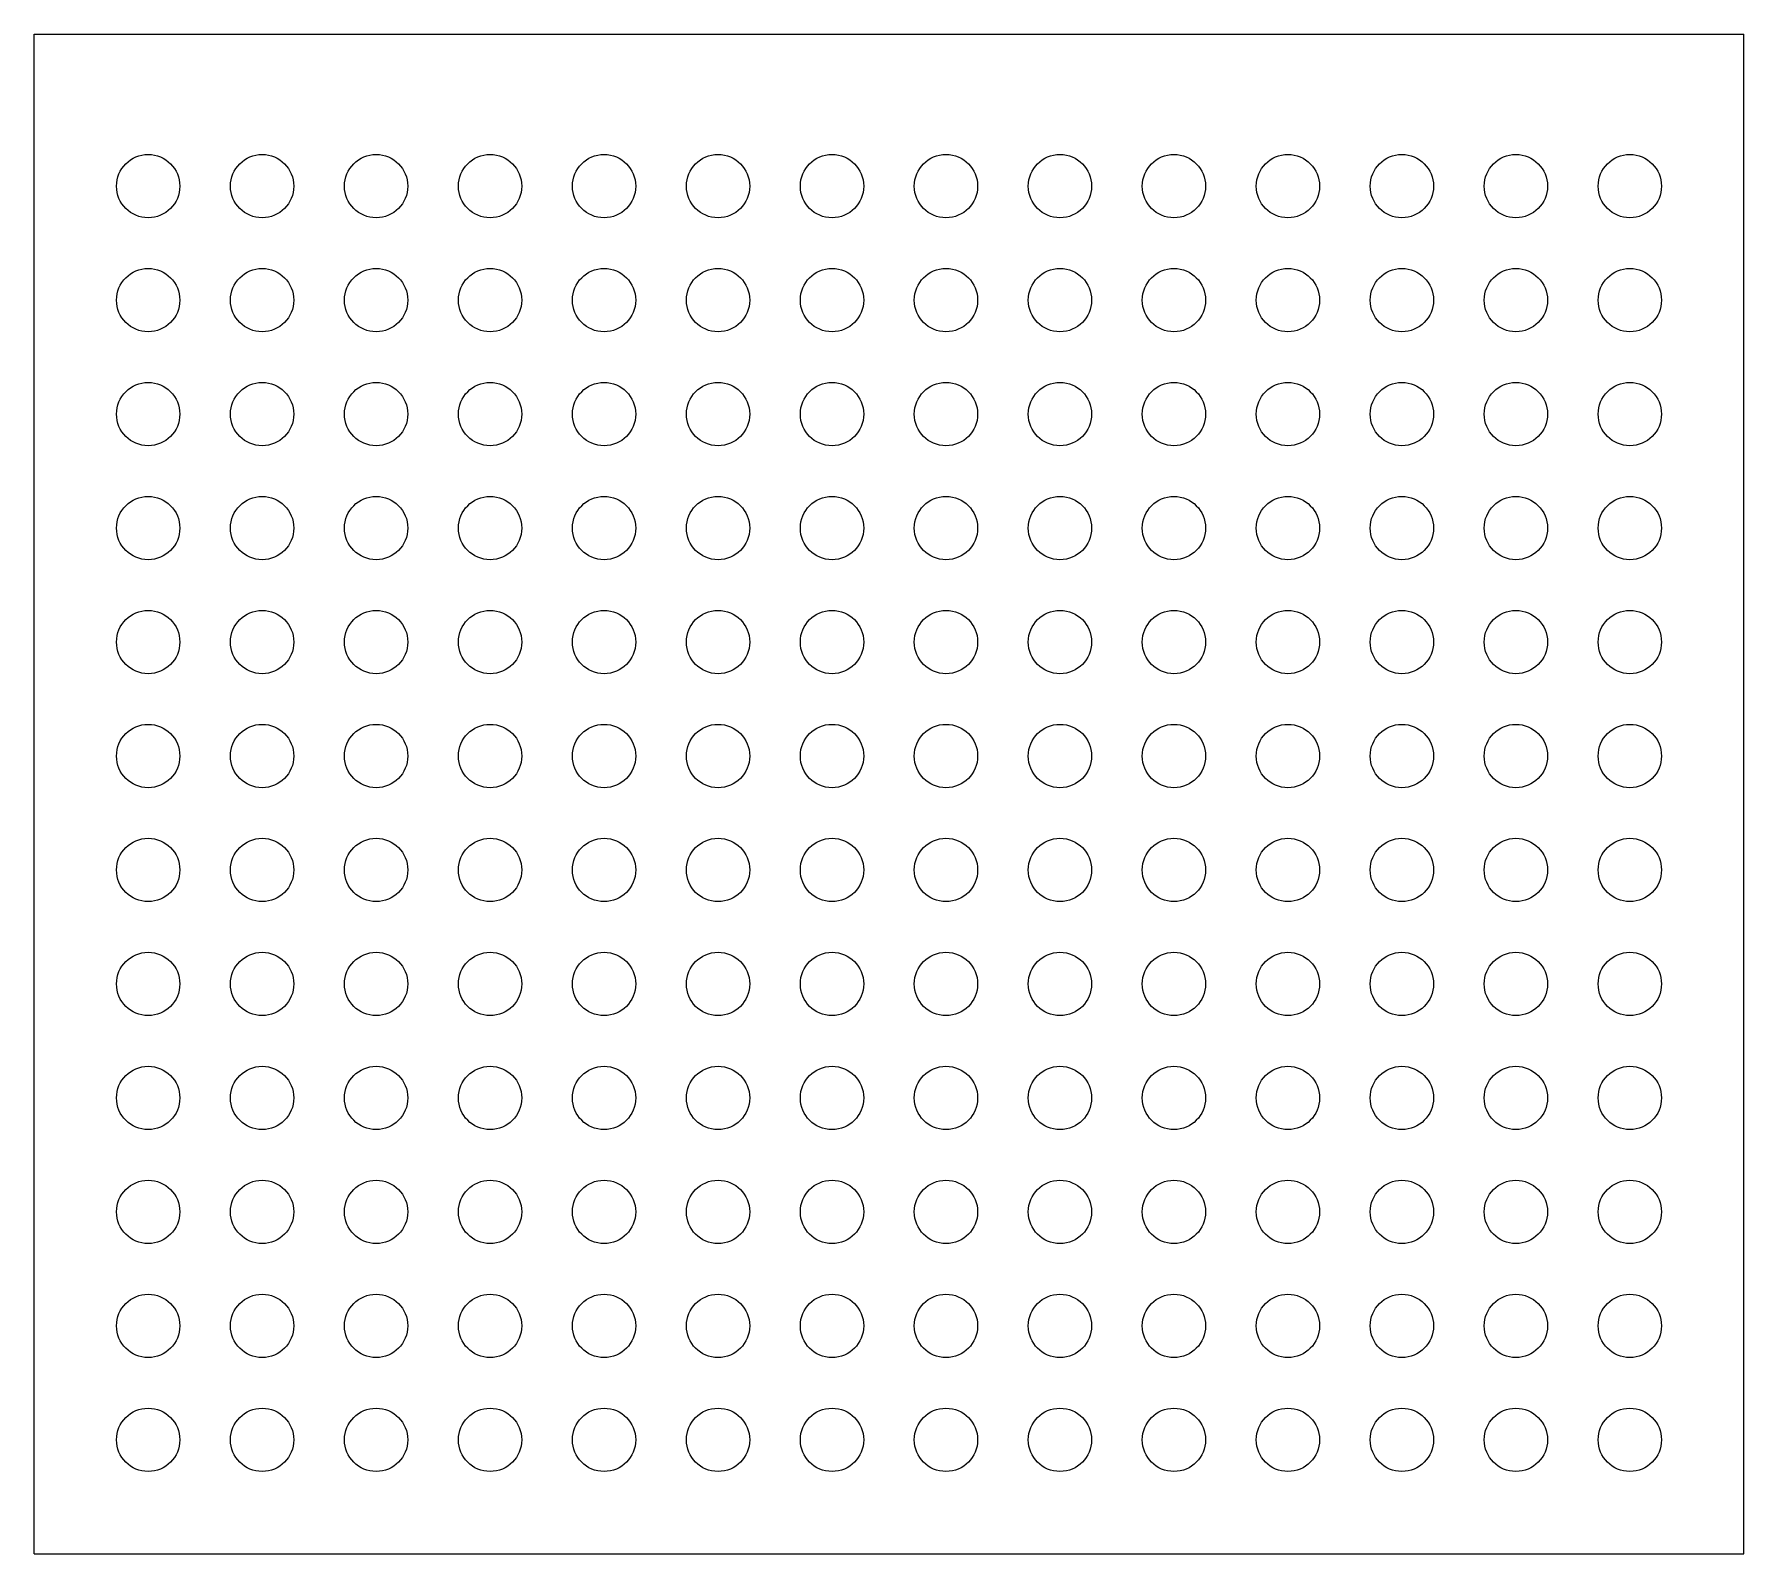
# Model space of a CAD drawing. Header units: millimetres. Extents: x 0 to 135, y 0 to 120.
import ezdxf

# ---------------------------------------------------------------- set-up
doc = ezdxf.new("R2010")
doc.units = ezdxf.units.MM
doc.layers.add('Part', color=7, linetype='CONTINUOUS')

msp = doc.modelspace()

# ---------------------------------------------------------------- linework, layer by layer
at = {"layer": 'Part'}
for p, q in [((0, 0, 3), (0, 120, 3)), ((0, 120), (0, 120, 3)), ((0, 0), (0, 120)), ((0, 0, 3), (0, 120, 3)), ((0, 120, 3), (135, 120, 3)), ((0, 120), (135, 120)), ((0, 120, 3), (135, 120, 3)), ((0, 120), (0, 120, 3)), ((0, 0), (0, 120)), ((0, 120), (135, 120)), ((135, 0, 3), (135, 120, 3)), ((135, 120), (135, 120, 3)), ((135, 0), (135, 120)), ((135, 0, 3), (135, 120, 3)), ((135, 120), (135, 120, 3)), ((135, 0), (135, 120)), ((11.5, 108), (11.5, 108, 3)), ((11.5, 108), (11.5, 108, 3)), ((20.5, 108), (20.5, 108, 3)), ((20.5, 108), (20.5, 108, 3)), ((29.5, 108), (29.5, 108, 3)), ((29.5, 108), (29.5, 108, 3)), ((38.5, 108), (38.5, 108, 3)), ((38.5, 108), (38.5, 108, 3)), ((47.5, 108), (47.5, 108, 3)), ((47.5, 108), (47.5, 108, 3)), ((56.5, 108), (56.5, 108, 3)), ((56.5, 108), (56.5, 108, 3)), ((65.5, 108), (65.5, 108, 3)), ((65.5, 108), (65.5, 108, 3)), ((74.5, 108), (74.5, 108, 3)), ((74.5, 108), (74.5, 108, 3)), ((83.5, 108), (83.5, 108, 3)), ((83.5, 108), (83.5, 108, 3)), ((92.5, 108), (92.5, 108, 3)), ((92.5, 108), (92.5, 108, 3)), ((101.5, 108), (101.5, 108, 3)), ((101.5, 108), (101.5, 108, 3)), ((110.5, 108), (110.5, 108, 3)), ((110.5, 108), (110.5, 108, 3)), ((119.5, 108), (119.5, 108, 3)), ((119.5, 108), (119.5, 108, 3)), ((128.5, 108), (128.5, 108, 3)), ((128.5, 108), (128.5, 108, 3)), ((11.5, 99), (11.5, 99, 3)), ((11.5, 99), (11.5, 99, 3)), ((20.5, 99), (20.5, 99, 3)), ((20.5, 99), (20.5, 99, 3)), ((29.5, 99), (29.5, 99, 3)), ((29.5, 99), (29.5, 99, 3)), ((38.5, 99), (38.5, 99, 3)), ((38.5, 99), (38.5, 99, 3)), ((47.5, 99), (47.5, 99, 3)), ((47.5, 99), (47.5, 99, 3)), ((56.5, 99), (56.5, 99, 3)), ((56.5, 99), (56.5, 99, 3)), ((65.5, 99), (65.5, 99, 3)), ((65.5, 99), (65.5, 99, 3)), ((74.5, 99), (74.5, 99, 3)), ((74.5, 99), (74.5, 99, 3)), ((83.5, 99), (83.5, 99, 3)), ((83.5, 99), (83.5, 99, 3)), ((92.5, 99), (92.5, 99, 3)), ((92.5, 99), (92.5, 99, 3)), ((101.5, 99), (101.5, 99, 3)), ((101.5, 99), (101.5, 99, 3)), ((110.5, 99), (110.5, 99, 3)), ((110.5, 99), (110.5, 99, 3)), ((119.5, 99), (119.5, 99, 3)), ((119.5, 99), (119.5, 99, 3)), ((128.5, 99), (128.5, 99, 3)), ((128.5, 99), (128.5, 99, 3)), ((11.5, 90), (11.5, 90, 3)), ((11.5, 90), (11.5, 90, 3)), ((20.5, 90), (20.5, 90, 3)), ((20.5, 90), (20.5, 90, 3)), ((29.5, 90), (29.5, 90, 3)), ((29.5, 90), (29.5, 90, 3)), ((38.5, 90), (38.5, 90, 3)), ((38.5, 90), (38.5, 90, 3)), ((47.5, 90), (47.5, 90, 3)), ((47.5, 90), (47.5, 90, 3)), ((56.5, 90), (56.5, 90, 3)), ((56.5, 90), (56.5, 90, 3)), ((65.5, 90), (65.5, 90, 3)), ((65.5, 90), (65.5, 90, 3)), ((74.5, 90), (74.5, 90, 3)), ((74.5, 90), (74.5, 90, 3)), ((83.5, 90), (83.5, 90, 3)), ((83.5, 90), (83.5, 90, 3)), ((92.5, 90), (92.5, 90, 3)), ((92.5, 90), (92.5, 90, 3)), ((101.5, 90), (101.5, 90, 3)), ((101.5, 90), (101.5, 90, 3)), ((110.5, 90), (110.5, 90, 3)), ((110.5, 90), (110.5, 90, 3)), ((119.5, 90), (119.5, 90, 3)), ((119.5, 90), (119.5, 90, 3)), ((128.5, 90), (128.5, 90, 3)), ((128.5, 90), (128.5, 90, 3)), ((11.5, 81), (11.5, 81, 3)), ((11.5, 81), (11.5, 81, 3)), ((20.5, 81), (20.5, 81, 3)), ((20.5, 81), (20.5, 81, 3)), ((29.5, 81), (29.5, 81, 3)), ((29.5, 81), (29.5, 81, 3)), ((38.5, 81), (38.5, 81, 3)), ((38.5, 81), (38.5, 81, 3)), ((47.5, 81), (47.5, 81, 3)), ((47.5, 81), (47.5, 81, 3)), ((56.5, 81), (56.5, 81, 3)), ((56.5, 81), (56.5, 81, 3)), ((65.5, 81), (65.5, 81, 3)), ((65.5, 81), (65.5, 81, 3)), ((74.5, 81), (74.5, 81, 3)), ((74.5, 81), (74.5, 81, 3)), ((83.5, 81), (83.5, 81, 3)), ((83.5, 81), (83.5, 81, 3)), ((92.5, 81), (92.5, 81, 3)), ((92.5, 81), (92.5, 81, 3)), ((101.5, 81), (101.5, 81, 3)), ((101.5, 81), (101.5, 81, 3)), ((110.5, 81), (110.5, 81, 3)), ((110.5, 81), (110.5, 81, 3)), ((119.5, 81), (119.5, 81, 3)), ((119.5, 81), (119.5, 81, 3)), ((128.5, 81), (128.5, 81, 3)), ((128.5, 81), (128.5, 81, 3)), ((11.5, 72), (11.5, 72, 3)), ((11.5, 72), (11.5, 72, 3)), ((20.5, 72), (20.5, 72, 3)), ((20.5, 72), (20.5, 72, 3)), ((29.5, 72), (29.5, 72, 3)), ((29.5, 72), (29.5, 72, 3)), ((38.5, 72), (38.5, 72, 3)), ((38.5, 72), (38.5, 72, 3)), ((47.5, 72), (47.5, 72, 3)), ((47.5, 72), (47.5, 72, 3)), ((56.5, 72), (56.5, 72, 3)), ((56.5, 72), (56.5, 72, 3)), ((65.5, 72), (65.5, 72, 3)), ((65.5, 72), (65.5, 72, 3)), ((74.5, 72), (74.5, 72, 3)), ((74.5, 72), (74.5, 72, 3)), ((83.5, 72), (83.5, 72, 3)), ((83.5, 72), (83.5, 72, 3)), ((92.5, 72), (92.5, 72, 3)), ((92.5, 72), (92.5, 72, 3)), ((101.5, 72), (101.5, 72, 3)), ((101.5, 72), (101.5, 72, 3)), ((110.5, 72), (110.5, 72, 3)), ((110.5, 72), (110.5, 72, 3)), ((119.5, 72), (119.5, 72, 3)), ((119.5, 72), (119.5, 72, 3)), ((128.5, 72), (128.5, 72, 3)), ((128.5, 72), (128.5, 72, 3)), ((11.5, 63), (11.5, 63, 3)), ((11.5, 63), (11.5, 63, 3)), ((20.5, 63), (20.5, 63, 3)), ((20.5, 63), (20.5, 63, 3)), ((29.5, 63), (29.5, 63, 3)), ((29.5, 63), (29.5, 63, 3)), ((38.5, 63), (38.5, 63, 3)), ((38.5, 63), (38.5, 63, 3)), ((47.5, 63), (47.5, 63, 3)), ((47.5, 63), (47.5, 63, 3)), ((56.5, 63), (56.5, 63, 3)), ((56.5, 63), (56.5, 63, 3)), ((65.5, 63), (65.5, 63, 3)), ((65.5, 63), (65.5, 63, 3)), ((74.5, 63), (74.5, 63, 3)), ((74.5, 63), (74.5, 63, 3)), ((83.5, 63), (83.5, 63, 3)), ((83.5, 63), (83.5, 63, 3)), ((92.5, 63), (92.5, 63, 3)), ((92.5, 63), (92.5, 63, 3)), ((101.5, 63), (101.5, 63, 3)), ((101.5, 63), (101.5, 63, 3)), ((110.5, 63), (110.5, 63, 3)), ((110.5, 63), (110.5, 63, 3)), ((119.5, 63), (119.5, 63, 3)), ((119.5, 63), (119.5, 63, 3)), ((128.5, 63), (128.5, 63, 3)), ((128.5, 63), (128.5, 63, 3)), ((11.5, 54), (11.5, 54, 3)), ((11.5, 54), (11.5, 54, 3)), ((20.5, 54), (20.5, 54, 3)), ((20.5, 54), (20.5, 54, 3)), ((29.5, 54), (29.5, 54, 3)), ((29.5, 54), (29.5, 54, 3)), ((38.5, 54), (38.5, 54, 3)), ((38.5, 54), (38.5, 54, 3)), ((47.5, 54), (47.5, 54, 3)), ((47.5, 54), (47.5, 54, 3)), ((56.5, 54), (56.5, 54, 3)), ((56.5, 54), (56.5, 54, 3)), ((65.5, 54), (65.5, 54, 3)), ((65.5, 54), (65.5, 54, 3)), ((74.5, 54), (74.5, 54, 3)), ((74.5, 54), (74.5, 54, 3)), ((83.5, 54), (83.5, 54, 3)), ((83.5, 54), (83.5, 54, 3)), ((92.5, 54), (92.5, 54, 3)), ((92.5, 54), (92.5, 54, 3)), ((101.5, 54), (101.5, 54, 3)), ((101.5, 54), (101.5, 54, 3)), ((110.5, 54), (110.5, 54, 3)), ((110.5, 54), (110.5, 54, 3)), ((119.5, 54), (119.5, 54, 3)), ((119.5, 54), (119.5, 54, 3)), ((128.5, 54), (128.5, 54, 3)), ((128.5, 54), (128.5, 54, 3)), ((11.5, 45), (11.5, 45, 3)), ((11.5, 45), (11.5, 45, 3)), ((20.5, 45), (20.5, 45, 3)), ((20.5, 45), (20.5, 45, 3)), ((29.5, 45), (29.5, 45, 3)), ((29.5, 45), (29.5, 45, 3)), ((38.5, 45), (38.5, 45, 3)), ((38.5, 45), (38.5, 45, 3)), ((47.5, 45), (47.5, 45, 3)), ((47.5, 45), (47.5, 45, 3)), ((56.5, 45), (56.5, 45, 3)), ((56.5, 45), (56.5, 45, 3)), ((65.5, 45), (65.5, 45, 3)), ((65.5, 45), (65.5, 45, 3)), ((74.5, 45), (74.5, 45, 3)), ((74.5, 45), (74.5, 45, 3)), ((83.5, 45), (83.5, 45, 3)), ((83.5, 45), (83.5, 45, 3)), ((92.5, 45), (92.5, 45, 3)), ((92.5, 45), (92.5, 45, 3)), ((101.5, 45), (101.5, 45, 3)), ((101.5, 45), (101.5, 45, 3)), ((110.5, 45), (110.5, 45, 3)), ((110.5, 45), (110.5, 45, 3)), ((119.5, 45), (119.5, 45, 3)), ((119.5, 45), (119.5, 45, 3)), ((128.5, 45), (128.5, 45, 3)), ((128.5, 45), (128.5, 45, 3)), ((11.5, 36), (11.5, 36, 3)), ((11.5, 36), (11.5, 36, 3)), ((20.5, 36), (20.5, 36, 3)), ((20.5, 36), (20.5, 36, 3)), ((29.5, 36), (29.5, 36, 3)), ((29.5, 36), (29.5, 36, 3)), ((38.5, 36), (38.5, 36, 3)), ((38.5, 36), (38.5, 36, 3)), ((47.5, 36), (47.5, 36, 3)), ((47.5, 36), (47.5, 36, 3)), ((56.5, 36), (56.5, 36, 3)), ((56.5, 36), (56.5, 36, 3)), ((65.5, 36), (65.5, 36, 3)), ((65.5, 36), (65.5, 36, 3)), ((74.5, 36), (74.5, 36, 3)), ((74.5, 36), (74.5, 36, 3)), ((83.5, 36), (83.5, 36, 3)), ((83.5, 36), (83.5, 36, 3)), ((92.5, 36), (92.5, 36, 3)), ((92.5, 36), (92.5, 36, 3)), ((101.5, 36), (101.5, 36, 3)), ((101.5, 36), (101.5, 36, 3)), ((110.5, 36), (110.5, 36, 3)), ((110.5, 36), (110.5, 36, 3)), ((119.5, 36), (119.5, 36, 3)), ((119.5, 36), (119.5, 36, 3)), ((128.5, 36), (128.5, 36, 3)), ((128.5, 36), (128.5, 36, 3)), ((11.5, 27), (11.5, 27, 3)), ((11.5, 27), (11.5, 27, 3)), ((20.5, 27), (20.5, 27, 3)), ((20.5, 27), (20.5, 27, 3)), ((29.5, 27), (29.5, 27, 3)), ((29.5, 27), (29.5, 27, 3)), ((38.5, 27), (38.5, 27, 3)), ((38.5, 27), (38.5, 27, 3)), ((47.5, 27), (47.5, 27, 3)), ((47.5, 27), (47.5, 27, 3)), ((56.5, 27), (56.5, 27, 3)), ((56.5, 27), (56.5, 27, 3)), ((65.5, 27), (65.5, 27, 3)), ((65.5, 27), (65.5, 27, 3)), ((74.5, 27), (74.5, 27, 3)), ((74.5, 27), (74.5, 27, 3)), ((83.5, 27), (83.5, 27, 3)), ((83.5, 27), (83.5, 27, 3)), ((92.5, 27), (92.5, 27, 3)), ((92.5, 27), (92.5, 27, 3)), ((101.5, 27), (101.5, 27, 3)), ((101.5, 27), (101.5, 27, 3)), ((110.5, 27), (110.5, 27, 3)), ((110.5, 27), (110.5, 27, 3)), ((119.5, 27), (119.5, 27, 3)), ((119.5, 27), (119.5, 27, 3)), ((128.5, 27), (128.5, 27, 3)), ((128.5, 27), (128.5, 27, 3)), ((11.5, 18), (11.5, 18, 3)), ((11.5, 18), (11.5, 18, 3)), ((20.5, 18), (20.5, 18, 3)), ((20.5, 18), (20.5, 18, 3)), ((29.5, 18), (29.5, 18, 3)), ((29.5, 18), (29.5, 18, 3)), ((38.5, 18), (38.5, 18, 3)), ((38.5, 18), (38.5, 18, 3)), ((47.5, 18), (47.5, 18, 3)), ((47.5, 18), (47.5, 18, 3)), ((56.5, 18), (56.5, 18, 3)), ((56.5, 18), (56.5, 18, 3)), ((65.5, 18), (65.5, 18, 3)), ((65.5, 18), (65.5, 18, 3)), ((74.5, 18), (74.5, 18, 3)), ((74.5, 18), (74.5, 18, 3)), ((83.5, 18), (83.5, 18, 3)), ((83.5, 18), (83.5, 18, 3)), ((92.5, 18), (92.5, 18, 3)), ((92.5, 18), (92.5, 18, 3)), ((101.5, 18), (101.5, 18, 3)), ((101.5, 18), (101.5, 18, 3)), ((110.5, 18), (110.5, 18, 3)), ((110.5, 18), (110.5, 18, 3)), ((119.5, 18), (119.5, 18, 3)), ((119.5, 18), (119.5, 18, 3)), ((128.5, 18), (128.5, 18, 3)), ((128.5, 18), (128.5, 18, 3)), ((11.5, 9), (11.5, 9, 3)), ((11.5, 9), (11.5, 9, 3)), ((20.5, 9), (20.5, 9, 3)), ((20.5, 9), (20.5, 9, 3)), ((29.5, 9), (29.5, 9, 3)), ((29.5, 9), (29.5, 9, 3)), ((38.5, 9), (38.5, 9, 3)), ((38.5, 9), (38.5, 9, 3)), ((47.5, 9), (47.5, 9, 3)), ((47.5, 9), (47.5, 9, 3)), ((56.5, 9), (56.5, 9, 3)), ((56.5, 9), (56.5, 9, 3)), ((65.5, 9), (65.5, 9, 3)), ((65.5, 9), (65.5, 9, 3)), ((74.5, 9), (74.5, 9, 3)), ((74.5, 9), (74.5, 9, 3)), ((83.5, 9), (83.5, 9, 3)), ((83.5, 9), (83.5, 9, 3)), ((92.5, 9), (92.5, 9, 3)), ((92.5, 9), (92.5, 9, 3)), ((101.5, 9), (101.5, 9, 3)), ((101.5, 9), (101.5, 9, 3)), ((110.5, 9), (110.5, 9, 3)), ((110.5, 9), (110.5, 9, 3)), ((119.5, 9), (119.5, 9, 3)), ((119.5, 9), (119.5, 9, 3)), ((128.5, 9), (128.5, 9, 3)), ((128.5, 9), (128.5, 9, 3)), ((0, 0), (0, 0, 3)), ((0, 0), (135, 0)), ((0, 0, 3), (135, 0, 3)), ((0, 0), (0, 0, 3)), ((0, 0, 3), (135, 0, 3)), ((0, 0), (135, 0)), ((135, 0), (135, 0, 3)), ((135, 0), (135, 0, 3))]:
    msp.add_line(p, q, dxfattribs=at)
for centre in [(9, 108, 3), (9, 108), (9, 108, 3), (9, 108), (18, 108, 3), (18, 108), (18, 108, 3), (18, 108), (27, 108, 3), (27, 108), (27, 108, 3), (27, 108), (36, 108, 3), (36, 108), (36, 108, 3), (36, 108), (45, 108, 3), (45, 108), (45, 108, 3), (45, 108), (54, 108, 3), (54, 108), (54, 108, 3), (54, 108), (63, 108, 3), (63, 108), (63, 108, 3), (63, 108), (72, 108, 3), (72, 108), (72, 108, 3), (72, 108), (81, 108, 3), (81, 108), (81, 108, 3), (81, 108), (90, 108, 3), (90, 108), (90, 108, 3), (90, 108), (99, 108, 3), (99, 108), (99, 108, 3), (99, 108), (108, 108, 3), (108, 108), (108, 108, 3), (108, 108), (117, 108, 3), (117, 108), (117, 108, 3), (117, 108), (126, 108, 3), (126, 108), (126, 108, 3), (126, 108), (9, 99, 3), (9, 99), (9, 99, 3), (9, 99), (18, 99, 3), (18, 99), (18, 99, 3), (18, 99), (27, 99, 3), (27, 99), (27, 99, 3), (27, 99), (36, 99, 3), (36, 99), (36, 99, 3), (36, 99), (45, 99, 3), (45, 99), (45, 99, 3), (45, 99), (54, 99, 3), (54, 99), (54, 99, 3), (54, 99), (63, 99, 3), (63, 99), (63, 99, 3), (63, 99), (72, 99, 3), (72, 99), (72, 99, 3), (72, 99), (81, 99, 3), (81, 99), (81, 99, 3), (81, 99), (90, 99, 3), (90, 99), (90, 99, 3), (90, 99), (99, 99, 3), (99, 99), (99, 99, 3), (99, 99), (108, 99, 3), (108, 99), (108, 99, 3), (108, 99), (117, 99, 3), (117, 99), (117, 99, 3), (117, 99), (126, 99, 3), (126, 99), (126, 99, 3), (126, 99), (9, 90, 3), (9, 90), (9, 90, 3), (9, 90), (18, 90, 3), (18, 90), (18, 90, 3), (18, 90), (27, 90, 3), (27, 90), (27, 90, 3), (27, 90), (36, 90, 3), (36, 90), (36, 90, 3), (36, 90), (45, 90, 3), (45, 90), (45, 90, 3), (45, 90), (54, 90, 3), (54, 90), (54, 90, 3), (54, 90), (63, 90, 3), (63, 90), (63, 90, 3), (63, 90), (72, 90, 3), (72, 90), (72, 90, 3), (72, 90), (81, 90, 3), (81, 90), (81, 90, 3), (81, 90), (90, 90, 3), (90, 90), (90, 90, 3), (90, 90), (99, 90, 3), (99, 90), (99, 90, 3), (99, 90), (108, 90, 3), (108, 90), (108, 90, 3), (108, 90), (117, 90, 3), (117, 90), (117, 90, 3), (117, 90), (126, 90, 3), (126, 90), (126, 90, 3), (126, 90), (9, 81, 3), (9, 81), (9, 81, 3), (9, 81), (18, 81, 3), (18, 81), (18, 81, 3), (18, 81), (27, 81, 3), (27, 81), (27, 81, 3), (27, 81), (36, 81, 3), (36, 81), (36, 81, 3), (36, 81), (45, 81, 3), (45, 81), (45, 81, 3), (45, 81), (54, 81, 3), (54, 81), (54, 81, 3), (54, 81), (63, 81, 3), (63, 81), (63, 81, 3), (63, 81), (72, 81, 3), (72, 81), (72, 81, 3), (72, 81), (81, 81, 3), (81, 81), (81, 81, 3), (81, 81), (90, 81, 3), (90, 81), (90, 81, 3), (90, 81), (99, 81, 3), (99, 81), (99, 81, 3), (99, 81), (108, 81, 3), (108, 81), (108, 81, 3), (108, 81), (117, 81, 3), (117, 81), (117, 81, 3), (117, 81), (126, 81, 3), (126, 81), (126, 81, 3), (126, 81), (9, 72, 3), (9, 72), (9, 72, 3), (9, 72), (18, 72, 3), (18, 72), (18, 72, 3), (18, 72), (27, 72, 3), (27, 72), (27, 72, 3), (27, 72), (36, 72, 3), (36, 72), (36, 72, 3), (36, 72), (45, 72, 3), (45, 72), (45, 72, 3), (45, 72), (54, 72, 3), (54, 72), (54, 72, 3), (54, 72), (63, 72, 3), (63, 72), (63, 72, 3), (63, 72), (72, 72, 3), (72, 72), (72, 72, 3), (72, 72), (81, 72, 3), (81, 72), (81, 72, 3), (81, 72), (90, 72, 3), (90, 72), (90, 72, 3), (90, 72), (99, 72, 3), (99, 72), (99, 72, 3), (99, 72), (108, 72, 3), (108, 72), (108, 72, 3), (108, 72), (117, 72, 3), (117, 72), (117, 72, 3), (117, 72), (126, 72, 3), (126, 72), (126, 72, 3), (126, 72), (9, 63, 3), (9, 63), (9, 63, 3), (9, 63), (18, 63, 3), (18, 63), (18, 63, 3), (18, 63), (27, 63, 3), (27, 63), (27, 63, 3), (27, 63), (36, 63, 3), (36, 63), (36, 63, 3), (36, 63), (45, 63, 3), (45, 63), (45, 63, 3), (45, 63), (54, 63, 3), (54, 63), (54, 63, 3), (54, 63), (63, 63, 3), (63, 63), (63, 63, 3), (63, 63), (72, 63, 3), (72, 63), (72, 63, 3), (72, 63), (81, 63, 3), (81, 63), (81, 63, 3), (81, 63), (90, 63, 3), (90, 63), (90, 63, 3), (90, 63), (99, 63, 3), (99, 63), (99, 63, 3), (99, 63), (108, 63, 3), (108, 63), (108, 63, 3), (108, 63), (117, 63, 3), (117, 63), (117, 63, 3), (117, 63), (126, 63, 3), (126, 63), (126, 63, 3), (126, 63), (9, 54, 3), (9, 54), (9, 54, 3), (9, 54), (18, 54, 3), (18, 54), (18, 54, 3), (18, 54), (27, 54, 3), (27, 54), (27, 54, 3), (27, 54), (36, 54, 3), (36, 54), (36, 54, 3), (36, 54), (45, 54, 3), (45, 54), (45, 54, 3), (45, 54), (54, 54, 3), (54, 54), (54, 54, 3), (54, 54), (63, 54, 3), (63, 54), (63, 54, 3), (63, 54), (72, 54, 3), (72, 54), (72, 54, 3), (72, 54), (81, 54, 3), (81, 54), (81, 54, 3), (81, 54), (90, 54, 3), (90, 54), (90, 54, 3), (90, 54), (99, 54, 3), (99, 54), (99, 54, 3), (99, 54), (108, 54, 3), (108, 54), (108, 54, 3), (108, 54), (117, 54, 3), (117, 54), (117, 54, 3), (117, 54), (126, 54, 3), (126, 54), (126, 54, 3), (126, 54), (9, 45, 3), (9, 45), (9, 45, 3), (9, 45), (18, 45, 3), (18, 45), (18, 45, 3), (18, 45), (27, 45, 3), (27, 45), (27, 45, 3), (27, 45), (36, 45, 3), (36, 45), (36, 45, 3), (36, 45), (45, 45, 3), (45, 45), (45, 45, 3), (45, 45), (54, 45, 3), (54, 45), (54, 45, 3), (54, 45), (63, 45, 3), (63, 45), (63, 45, 3), (63, 45), (72, 45, 3), (72, 45), (72, 45, 3), (72, 45), (81, 45, 3), (81, 45), (81, 45, 3), (81, 45), (90, 45, 3), (90, 45), (90, 45, 3), (90, 45), (99, 45, 3), (99, 45), (99, 45, 3), (99, 45), (108, 45, 3), (108, 45), (108, 45, 3), (108, 45), (117, 45, 3), (117, 45), (117, 45, 3), (117, 45), (126, 45, 3), (126, 45), (126, 45, 3), (126, 45), (9, 36, 3), (9, 36), (9, 36, 3), (9, 36), (18, 36, 3), (18, 36), (18, 36, 3), (18, 36), (27, 36, 3), (27, 36), (27, 36, 3), (27, 36), (36, 36, 3), (36, 36), (36, 36, 3), (36, 36), (45, 36, 3), (45, 36), (45, 36, 3), (45, 36), (54, 36, 3), (54, 36), (54, 36, 3), (54, 36), (63, 36, 3), (63, 36), (63, 36, 3), (63, 36), (72, 36, 3), (72, 36), (72, 36, 3), (72, 36), (81, 36, 3), (81, 36), (81, 36, 3), (81, 36), (90, 36, 3), (90, 36), (90, 36, 3), (90, 36), (99, 36, 3), (99, 36), (99, 36, 3), (99, 36), (108, 36, 3), (108, 36), (108, 36, 3), (108, 36), (117, 36, 3), (117, 36), (117, 36, 3), (117, 36), (126, 36, 3), (126, 36), (126, 36, 3), (126, 36), (9, 27, 3), (9, 27), (9, 27, 3), (9, 27), (18, 27, 3), (18, 27), (18, 27, 3), (18, 27), (27, 27, 3), (27, 27), (27, 27, 3), (27, 27), (36, 27, 3), (36, 27), (36, 27, 3), (36, 27), (45, 27, 3), (45, 27), (45, 27, 3), (45, 27), (54, 27, 3), (54, 27), (54, 27, 3), (54, 27), (63, 27, 3), (63, 27), (63, 27, 3), (63, 27), (72, 27, 3), (72, 27), (72, 27, 3), (72, 27), (81, 27, 3), (81, 27), (81, 27, 3), (81, 27), (90, 27, 3), (90, 27), (90, 27, 3), (90, 27), (99, 27, 3), (99, 27), (99, 27, 3), (99, 27), (108, 27, 3), (108, 27), (108, 27, 3), (108, 27), (117, 27, 3), (117, 27), (117, 27, 3), (117, 27), (126, 27, 3), (126, 27), (126, 27, 3), (126, 27), (9, 18, 3), (9, 18), (9, 18, 3), (9, 18), (18, 18, 3), (18, 18), (18, 18, 3), (18, 18), (27, 18, 3), (27, 18), (27, 18, 3), (27, 18), (36, 18, 3), (36, 18), (36, 18, 3), (36, 18), (45, 18, 3), (45, 18), (45, 18, 3), (45, 18), (54, 18, 3), (54, 18), (54, 18, 3), (54, 18), (63, 18, 3), (63, 18), (63, 18, 3), (63, 18), (72, 18, 3), (72, 18), (72, 18, 3), (72, 18), (81, 18, 3), (81, 18), (81, 18, 3), (81, 18), (90, 18, 3), (90, 18), (90, 18, 3), (90, 18), (99, 18, 3), (99, 18), (99, 18, 3), (99, 18), (108, 18, 3), (108, 18), (108, 18, 3), (108, 18), (117, 18, 3), (117, 18), (117, 18, 3), (117, 18), (126, 18, 3), (126, 18), (126, 18, 3), (126, 18), (9, 9, 3), (9, 9), (9, 9, 3), (9, 9), (18, 9, 3), (18, 9), (18, 9, 3), (18, 9), (27, 9, 3), (27, 9), (27, 9, 3), (27, 9), (36, 9, 3), (36, 9), (36, 9, 3), (36, 9), (45, 9, 3), (45, 9), (45, 9, 3), (45, 9), (54, 9, 3), (54, 9), (54, 9, 3), (54, 9), (63, 9, 3), (63, 9), (63, 9, 3), (63, 9), (72, 9, 3), (72, 9), (72, 9, 3), (72, 9), (81, 9, 3), (81, 9), (81, 9, 3), (81, 9), (90, 9, 3), (90, 9), (90, 9, 3), (90, 9), (99, 9, 3), (99, 9), (99, 9, 3), (99, 9), (108, 9, 3), (108, 9), (108, 9, 3), (108, 9), (117, 9, 3), (117, 9), (117, 9, 3), (117, 9), (126, 9, 3), (126, 9), (126, 9, 3), (126, 9)]:
    msp.add_circle(centre, 2.5, dxfattribs=at)

doc.saveas('drawing.dxf')
